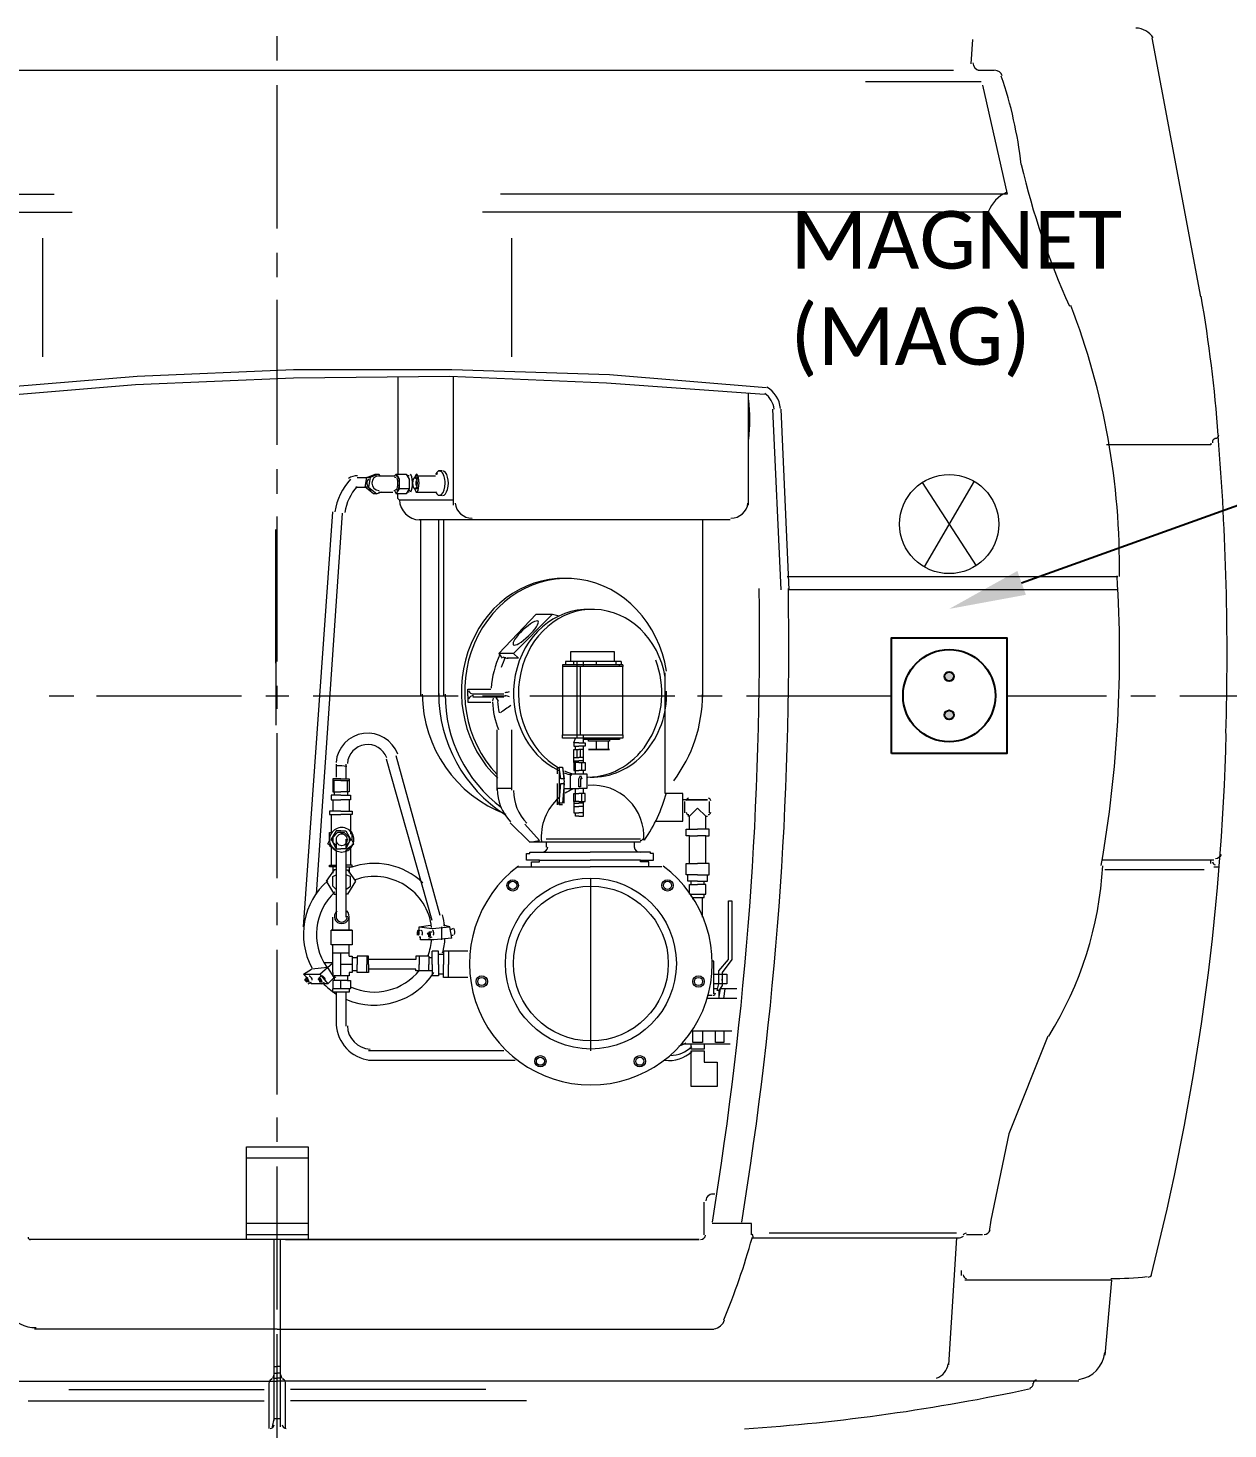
# Model space of a CAD drawing. Header units: millimetres. Extents: x 26027 to 581921, y 7230 to 233891.
# Drawn here: x 468555 to 470114, y 145016 to 146837 of the extents above; entities that cross this region are included whole.
import ezdxf
from ezdxf import colors
from ezdxf.entities.mleader import LeaderData, LeaderLine
from ezdxf.math import Vec2, Vec3

# ---------------------------------------------------------------- set-up
doc = ezdxf.new("R2010")
doc.units = ezdxf.units.MM
doc.header["$LTSCALE"] = 5
doc.set_wipeout_variables(frame=1)
doc.layers.add('E-POWR', color=7, linetype='Continuous', lineweight=9, true_color=0x4e7e3e)
doc.layers.add('EXF', color=7, linetype='Continuous', lineweight=0, true_color=0x4e7e3e)
for name, color, linetype in [('GE-ARCHITECTURAL_ELEMENTS', 8, 'Continuous'), ('GE-ELEC_EQUIPMENT', 232, 'Continuous'), ('GE-SPECIFICATIONS', 7, 'Continuous')]:
    doc.layers.add(name, color=color, linetype=linetype)
doc.layers.add('GE-DESIGNER_WARNING', color=1, linetype='Continuous', plot=False)
doc.styles.get("Standard").update_dxf_attribs({"font": 'calibri.ttf'})

# ---------------------------------------------------------------- blocks, each defined once
blk = doc.blocks.new('GE-230V_PLUG_1_50')
blk.add_wipeout([(0, 150), (150, 150), (150, 0), (0, 0)]).dxf.layer = 'GE-ELEC_EQUIPMENT'
at = {"layer": 'GE-ELEC_EQUIPMENT'}
h = blk.add_hatch(color=256, dxfattribs=at)
h.dxf.hatch_style = 1
h.paths.add_polyline_path([(56, 75, 1), (44, 75, 1)])
h.paths.add_polyline_path([(106, 75, 1), (94, 75, 1)])
blk.add_lwpolyline([(150, 0), (0, 0), (0, 150), (150, 150), (150, 0)], dxfattribs=at)
for centre, radius in [((75, 75), 60), ((50, 75), 6), ((100, 75), 6)]:
    blk.add_circle(centre, radius, dxfattribs=at)

msp = doc.modelspace()

# ---------------------------------------------------------------- hatches: boundary and pattern name
h = msp.add_hatch()
h.set_pattern_fill('CROSS', color=85, scale=10)
h.set_pattern_definition([(0, (368880, 104830), (63.5, 63.5), [31.75, -95.25]), (90, (368895.875, 104814.125), (-63.5, 63.5), [31.75, -95.25])])
edge = h.paths.add_edge_path()
edge.add_line((457685.6, 145694.3), (457685.6, 152806.1))
edge.add_line((457685.6, 152806.1), (462487.4, 152806.1))
edge.add_line((462487.4, 152806.1), (462487.4, 145900.9))
edge.add_line((462487.4, 145900.9), (462587.4, 145901.1))
edge.add_line((462587.4, 145901.1), (462587.4, 152806.1))
edge.add_line((462587.4, 152806.1), (464555.9, 152806.1))
edge.add_line((464555.9, 152806.1), (469284.4, 152806.1))
edge.add_line((469284.4, 152806.1), (471903.7, 152806.1))
edge.add_line((471903.7, 152806.1), (471903.7, 142653.2))
edge.add_line((471903.7, 142653.2), (478231.4, 142645.9))
edge.add_line((478231.4, 142645.9), (478231.4, 142845.2))
edge.add_line((478231.4, 142845.2), (472503.7, 142845.2))
edge.add_line((472503.7, 142845.2), (472503.7, 157840))
edge.add_line((472503.7, 157840), (472504, 159009.2))
edge.add_line((472504, 159009.2), (479768.6, 159009.2))
edge.add_line((479768.6, 159009.2), (479768.6, 159109.2))
edge.add_line((479768.6, 159109.2), (472503.7, 159109.2))
edge.add_line((472503.7, 159109.2), (472503.7, 169315.6))
edge.add_line((472503.7, 169315.6), (478921.1, 169315.6))
edge.add_line((478921.1, 169315.6), (484286.4, 169315.6))
edge.add_line((484286.4, 169315.6), (484286.4, 166351.2))
edge.add_line((484286.4, 166351.2), (484486.4, 166351.2))
edge.add_line((484486.4, 166351.2), (484486.4, 169515.6))
edge.add_line((484486.4, 169515.6), (479083.8, 169515.6))
edge.add_line((479083.8, 169515.6), (479083.8, 190946.9))
edge.add_line((479083.8, 190946.9), (479083.8, 191341.6))
edge.add_line((479083.8, 191341.6), (478883.8, 191341.6))
edge.add_line((478883.8, 191341.6), (478883.8, 195124.3))
edge.add_line((478883.8, 195124.3), (477262.4, 195124.3))
edge.add_line((477262.4, 195124.3), (477262.4, 205421.2))
edge.add_line((477262.4, 205421.2), (474368, 205421.2))
edge.add_line((474368, 205421.2), (469356.9, 205421.2))
edge.add_line((469356.9, 205421.2), (469256.9, 205421.2))
edge.add_line((469256.9, 205421.2), (469256.9, 204391.3))
edge.add_line((469256.9, 204391.3), (469856.9, 204391.3))
edge.add_line((469856.9, 204391.3), (469856.9, 204821.2))
edge.add_line((469856.9, 204821.2), (471179.3, 204821.2))
edge.add_line((471179.3, 204821.2), (471179.3, 204391.3))
edge.add_line((471179.3, 204391.3), (471779.3, 204391.3))
edge.add_line((471779.3, 204391.3), (471779.3, 204821.2))
edge.add_line((471779.3, 204821.2), (476662.4, 204821.2))
edge.add_line((476662.4, 204821.2), (476662.4, 194457.6))
edge.add_line((476662.4, 194457.6), (478283.8, 194457.6))
edge.add_line((478283.8, 194457.6), (478283.8, 169915.6))
edge.add_line((478283.8, 169915.6), (471903.7, 169915.6))
edge.add_line((471903.7, 169915.6), (471903.7, 159212))
edge.add_line((471903.7, 159212), (470513.7, 159212))
edge.add_line((470513.7, 159212), (470513.7, 159112))
edge.add_line((470513.7, 159112), (471903.7, 159112))
edge.add_line((471903.7, 159112), (471903.7, 153006.1))
edge.add_line((471903.7, 153006.1), (462587.4, 153006.1))
edge.add_line((462587.4, 153006.1), (462487.4, 152906.1))
edge.add_line((462487.4, 152906.1), (457585.6, 152906.1))
edge.add_line((457585.6, 152906.1), (457585.6, 145694.3))
at = {"layer": 'EXF'}
h = msp.add_hatch(dxfattribs=at)
h.set_pattern_fill('CROSS', color=256, scale=10)
edge = h.paths.add_edge_path()
edge.add_line((464555.9, 152806.1), (469284.4, 152806.1))
edge.add_line((469284.4, 152806.1), (471903.7, 152806.1))
edge.add_line((471903.7, 152806.1), (471903.7, 142653.2))
edge.add_line((471903.7, 142653.2), (478231.4, 142645.9))
edge.add_line((478231.4, 142645.9), (478231.4, 142845.2))
edge.add_line((478231.4, 142845.2), (472503.7, 142845.2))
edge.add_line((472503.7, 142845.2), (472503.7, 157840))
edge.add_line((472503.7, 157840), (472504, 159009.2))
edge.add_line((472504, 159009.2), (479768.6, 159009.2))
edge.add_line((479768.6, 159009.2), (479768.6, 159109.2))
edge.add_line((479768.6, 159109.2), (472503.7, 159109.2))
edge.add_line((472503.7, 159109.2), (472503.7, 169315.6))
edge.add_line((472503.7, 169315.6), (478921.1, 169315.6))
edge.add_line((478921.1, 169315.6), (484286.4, 169315.6))
edge.add_line((484286.4, 169315.6), (484286.4, 166351.2))
edge.add_line((484286.4, 166351.2), (484486.4, 166351.2))
edge.add_line((484486.4, 166351.2), (484486.4, 169515.6))
edge.add_line((484486.4, 169515.6), (479083.8, 169515.6))
edge.add_line((479083.8, 169515.6), (479083.8, 190946.9))
edge.add_line((479083.8, 190946.9), (479083.8, 191341.6))
edge.add_line((479083.8, 191341.6), (478883.8, 191341.6))
edge.add_line((478883.8, 191341.6), (478883.8, 195124.3))
edge.add_line((478883.8, 195124.3), (477262.4, 195124.3))
edge.add_line((477262.4, 195124.3), (477262.4, 205421.2))
edge.add_line((477262.4, 205421.2), (474368, 205421.2))
edge.add_line((474368, 205421.2), (469356.9, 205421.2))
edge.add_line((469356.9, 205421.2), (469256.9, 205421.2))
edge.add_line((469256.9, 205421.2), (469256.9, 204391.3))
edge.add_line((469256.9, 204391.3), (469856.9, 204391.3))
edge.add_line((469856.9, 204391.3), (469856.9, 204821.2))
edge.add_line((469856.9, 204821.2), (471179.3, 204821.2))
edge.add_line((471179.3, 204821.2), (471179.3, 204391.3))
edge.add_line((471179.3, 204391.3), (471779.3, 204391.3))
edge.add_line((471779.3, 204391.3), (471779.3, 204821.2))
edge.add_line((471779.3, 204821.2), (476662.4, 204821.2))
edge.add_line((476662.4, 204821.2), (476662.4, 194457.6))
edge.add_line((476662.4, 194457.6), (478283.8, 194457.6))
edge.add_line((478283.8, 194457.6), (478283.8, 169915.6))
edge.add_line((478283.8, 169915.6), (471903.7, 169915.6))
edge.add_line((471903.7, 169915.6), (471903.7, 159212))
edge.add_line((471903.7, 159212), (470513.7, 159212))
edge.add_line((470513.7, 159212), (470513.7, 159112))
edge.add_line((470513.7, 159112), (471903.7, 159112))
edge.add_line((471903.7, 159112), (471903.7, 153006.1))
edge.add_line((471903.7, 153006.1), (462587.4, 153006.1))
at = {"layer": 'GE-ARCHITECTURAL_ELEMENTS', "transparency": 33554687}
h = msp.add_hatch(color=232, dxfattribs=at)
h.dxf.hatch_style = 1
h.paths.add_polyline_path([(471385.8, 150060.2), (466165.8, 150060.2), (466165.8, 143560.1), (471385.8, 143560.1)])
h.paths.add_polyline_path([(471340.8, 150015.2), (471340.8, 143605.1), (466210.8, 143605.1), (466210.8, 150015.2)], flags=16)

# ---------------------------------------------------------------- linework, layer by layer
at = {"layer": 'EXF', "color": 41, "true_color": 0xf4ee51}
for p, q in [((469716.7, 146246.6, 2.4), (469786.7, 146138.3, 2.4)), ((469784.2, 146248.1, 2.4), (469719.2, 146136.8, 2.4))]:
    msp.add_line(p, q, dxfattribs=at)
msp.add_circle((469751.7, 146192.4, 2.4), 64.4, dxfattribs=at)
at = {"layer": 'GE-DESIGNER_WARNING', "color": 84, "lineweight": 13, "true_color": 0x2b9217, "elevation": 2.4}
for points in [[(468878.6, 146794.9), (468878.6, 146826.6)], [(468878.6, 146576.8), (468878.6, 146763.1)], [(468878.6, 146513.3), (468878.6, 146545.1)], [(468878.6, 146295.3), (468878.6, 146483.7)], [(468878.6, 146231.8), (468878.6, 146263.6)], [(468878.6, 146013.8), (468878.6, 146202.2)], [(468876.5, 146011.6), (468876.5, 146185.2)], [(468876.5, 146170.4), (468876.5, 145931.2)], [(468878.6, 145952.4), (468878.6, 145982)], [(468582.3, 145969.3), (468614, 145969.3)], [(468643.7, 145969.3), (468832.1, 145969.3)], [(468863.8, 145969.3), (468893.5, 145969.3)], [(468925.2, 145969.3), (469113.6, 145969.3)], [(469145.4, 145969.3), (469175, 145969.3)], [(469206.8, 145969.3), (469395.2, 145969.3)], [(469424.8, 145969.3), (469456.6, 145969.3)], [(469488.3, 145969.3), (469676.7, 145969.3)], [(469706.3, 145969.3), (469738.1, 145969.3)], [(469769.8, 145969.3), (469956.1, 145969.3)], [(469987.9, 145969.3), (470019.6, 145969.3)], [(470051.4, 145969.3), (470225, 145969.3)], [(468878.6, 145732.2), (468878.6, 145920.6)], [(469286.1, 145507.8), (469286.1, 145732.2)], [(468878.6, 145670.8), (468878.6, 145700.5)], [(468878.6, 145450.7), (468878.6, 145639.1)], [(468878.6, 145389.3), (468878.6, 145421)], [(468878.6, 145171.3), (468878.6, 145357.5)], [(468878.6, 145107.7), (468878.6, 145139.5)], [(468878.6, 144902.4), (468878.6, 145126.8)], [(468878.6, 144853.7), (468878.6, 145076)]]:
    msp.add_lwpolyline(points, dxfattribs=at)
at = {"layer": 'GE-DESIGNER_WARNING', "color": 154, "lineweight": 20, "true_color": 0x0645ab, "elevation": 2.4}
for points in [[(469780.4, 146790.7), (469782.5, 146822.4)], [(470078.9, 146487.9), (470015.4, 146824.5)], [(469757.1, 146782.2), (468878.6, 146782.2), (468000.2, 146782.2)], [(469810.1, 146782.2), (469788.9, 146782.2)], [(469793.1, 146767.4), (469642.8, 146767.4)], [(469795.2, 146763.1), (469827, 146621.3)], [(467930.3, 146621.3), (468588.6, 146621.3)], [(469827, 146621.3), (469168.7, 146621.3)], [(467953.6, 146598), (468611.9, 146598)], [(469803.7, 146598), (469145.4, 146598)], [(468573.8, 146409.6), (468573.8, 146564.1)], [(469183.5, 146409.6), (469183.5, 146564.1)], [(469513.7, 146369.4), (469310.5, 146386.3), (469105.2, 146392.7), (468899.8, 146392.7), (468696.6, 146384.2), (468491.3, 146367.3)], [(469532.8, 146341.9), (469543.3, 146106.9)], [(470091.6, 146297.4), (470091.6, 146295.3), (469956.1, 146295.3)], [(469970.9, 146123.8), (469541.2, 146123.8)], [(469970.9, 146106.9), (469543.3, 146106.9)], [(470095.8, 145755.5), (469949.8, 145755.5)], [(470091.6, 145751.3), (470091.6, 145755.5)], [(470095.8, 145747), (470102.2, 145747)], [(470083.1, 145742.8), (469954, 145742.8)], [(469879.9, 145526.9), (469829.1, 145399.9), (469805.8, 145287.7), (469803.7, 145272.9)], [(469433.3, 145268.6), (469433.3, 145311)], [(469494.7, 145268.6), (469494.7, 145283.4), (469443.9, 145283.4)], [(469761.4, 145270.7), (469517.9, 145270.7)], [(469426.9, 145262.3), (468556.9, 145262.3)], [(468889.2, 145262.3), (469426.9, 145262.3), (468887.1, 145262.3)], [(469494.7, 145264.4), (469763.5, 145264.4)], [(469761.4, 145264.4), (469750.8, 145099.3)], [(469795.2, 145268.6), (469774.1, 145268.6)], [(469767.7, 145215.7), (469767.7, 145222.1)], [(469962.5, 145209.4), (469772, 145209.4)], [(469962.5, 145209.4), (469954, 145112)], [(468878.6, 145145.9), (468563.2, 145145.9)], [(468878.6, 145145.9), (469446, 145145.9)], [(467837.2, 145078.1), (467890.1, 145078.1), (468878.6, 145078.1)], [(469920.1, 145078.1), (469865.1, 145078.1), (468878.6, 145078.1)]]:
    msp.add_lwpolyline(points, dxfattribs=at)
at = {"layer": 'GE-DESIGNER_WARNING', "color": 154, "lineweight": 13, "true_color": 0x0645ab, "elevation": 2.4}
for points in [[(469511.6, 146360.9), (469306.3, 146375.7), (469103, 146384.2), (468899.8, 146382.1), (468694.5, 146373.6), (468491.3, 146356.7)], [(469035.3, 146384.2), (469035.3, 146257.2)], [(469107.3, 146384.2), (469107.3, 146217)], [(469490.4, 146363), (469490.4, 146217)], [(469522.2, 146341.9), (469532.8, 146106.9)], [(469014.1, 146233.9), (469007.8, 146231.8), (469003.5, 146231.8), (468993, 146240.3), (468995.1, 146253), (469005.7, 146257.2), (469009.9, 146257.2), (468999.3, 146253), (468997.2, 146240.3), (469007.8, 146231.8)], [(469009.9, 146257.2), (469012, 146255.1)], [(469009.9, 146255.1), (469031.1, 146255.1)], [(469031.1, 146236), (469033.2, 146231.8), (469037.4, 146238.2), (469037.4, 146250.9), (469033.2, 146257.2), (469031.1, 146255.1)], [(469033.2, 146257.2), (469045.9, 146257.2), (469050.1, 146250.9), (469050.1, 146238.2), (469045.9, 146231.8), (469033.2, 146231.8)], [(469050.1, 146255.1), (469048, 146255.1)], [(469058.6, 146255.1), (469084, 146255.1)], [(469092.5, 146261.4), (469088.2, 146261.4)], [(468980.3, 146240.3), (468993, 146240.3)], [(468982.4, 146253), (468995.1, 146253)], [(468997.2, 146240.3), (468993, 146240.3)], [(468999.3, 146253), (468995.1, 146253)], [(469033.2, 146253), (469031.1, 146253)], [(469050.1, 146238.2), (469037.4, 146238.2)], [(469058.6, 146253), (469056.5, 146253)], [(469058.6, 146238.2), (469056.5, 146238.2)], [(469009.9, 146233.9), (469028.9, 146233.9)], [(469107.3, 146223.3), (469037.4, 146223.3), (469035.3, 146225.5), (469035.3, 146231.8)], [(469050.1, 146233.9), (469048, 146233.9)], [(469058.6, 146233.9), (469084, 146233.9)], [(469092.5, 146229.7), (469088.2, 146229.7)], [(468912.5, 145668.7), (468950.6, 146208.5)], [(468929.5, 145711.1), (468963.3, 146206.4)], [(469467.1, 146197.9), (469062.8, 146197.9)], [(469064.9, 146197.9), (469064.9, 145969.3)], [(469088.2, 146197.9), (469088.2, 145969.3)], [(469094.6, 146197.9), (469094.6, 145969.3)], [(469431.1, 146197.9), (469431.1, 145967.2)], [(469166.5, 146024.3), (469215.2, 146075.2), (469236.4, 146075.2)], [(469236.4, 146075.2), (469185.6, 146024.3), (469191.9, 146018)], [(469236.4, 146075.2), (469244.9, 146073)], [(469185.6, 146024.3), (469166.5, 146024.3), (469170.8, 146018)], [(469191.9, 146018), (469177.1, 146018)], [(469316.8, 146013.8), (469316.8, 146026.5), (469259.7, 146026.5), (469259.7, 146013.8)], [(469327.4, 146009.5), (469249.1, 146009.5), (469249.1, 146007.4)], [(469325.3, 146013.8), (469253.3, 146013.8), (469253.3, 146009.5)], [(469263.9, 146009.5), (469263.9, 146013.8)], [(469268.2, 146009.5), (469268.2, 146013.8)], [(469268.2, 146007.4), (469268.2, 146009.5)], [(469268.2, 145918.5), (469268.2, 146007.4)], [(469272.4, 145918.5), (469272.4, 146007.4)], [(469276.6, 146007.4), (469276.6, 146009.5), (469276.6, 146013.8)], [(469293.6, 146009.5), (469293.6, 146013.8)], [(469319, 146009.5), (469319, 146013.8)], [(469323.2, 146007.4), (469323.2, 146009.5)], [(469325.3, 146013.8), (469325.3, 146009.5)], [(469327.4, 146009.5), (469327.4, 146007.4)], [(469382.5, 145842.3), (469382.5, 145998.9)], [(469126.3, 145969.3), (469126.3, 145977.8), (469156, 145977.8)], [(469126.3, 145969.3), (469126.3, 145960.8), (469156, 145960.8)], [(469172.9, 145971.4), (469132.7, 145971.4)], [(469172.9, 145967.2), (469132.7, 145967.2)], [(469164.4, 145846.5), (469164.4, 145924.9)], [(469183.5, 145846.5), (469183.5, 145924.9)], [(469327.4, 145918.5), (469327.4, 145914.3), (469249.1, 145914.3), (469249.1, 145918.5)], [(469263.9, 145907.9), (469266, 145914.3)], [(469270.3, 145907.9), (469263.9, 145907.9), (469263.9, 145903.7), (469270.3, 145903.7)], [(469268.2, 145914.3), (469268.2, 145918.5)], [(469270.3, 145907.9), (469278.7, 145907.9), (469278.7, 145903.7), (469270.3, 145903.7)], [(469276.6, 145914.3), (469276.6, 145918.5)], [(469323.2, 145914.3), (469323.2, 145912.2), (469276.6, 145912.2)], [(469276.6, 145907.9), (469276.6, 145914.3)], [(469310.5, 145912.2), (469310.5, 145910), (469283, 145910), (469283, 145912.2)], [(469308.4, 145910), (469308.4, 145899.5), (469310.5, 145899.5), (469283, 145899.5), (469308.4, 145899.5)], [(469291.4, 145899.5), (469293.6, 145899.5), (469293.6, 145910)], [(469090.3, 145683.5), (469033.2, 145891)], [(469263.9, 145882.5), (469263.9, 145899.5), (469270.3, 145899.5)], [(469266, 145899.5), (469266, 145903.7)], [(469268.2, 145888.9), (469268.2, 145899.5)], [(469276.6, 145882.5), (469276.6, 145899.5), (469270.3, 145899.5)], [(469272.4, 145888.9), (469272.4, 145899.5)], [(469276.6, 145899.5), (469276.6, 145903.7)], [(468954.9, 145880.4), (468954.9, 145863.5)], [(468967.6, 145880.4), (468967.6, 145861.4)], [(469079.8, 145677.2), (469020.5, 145886.8)], [(469242.7, 145867.7), (469242.7, 145876.2)], [(469244.9, 145876.2), (469249.1, 145876.2)], [(469244.9, 145874.1), (469244.9, 145861.4), (469244.9, 145857.1), (469244.9, 145829.6), (469247, 145855), (469251.2, 145855), (469249.1, 145829.6)], [(469249.1, 145876.2), (469251.2, 145857.1)], [(469263.9, 145888.9), (469270.3, 145888.9)], [(469263.9, 145884.6), (469270.3, 145884.6)], [(469270.3, 145882.5), (469263.9, 145882.5), (469263.9, 145871.9), (469270.3, 145871.9)], [(469266, 145871.9), (469266, 145882.5)], [(469266, 145867.7), (469266, 145871.9)], [(469276.6, 145888.9), (469270.3, 145888.9)], [(469276.6, 145884.6), (469270.3, 145884.6)], [(469270.3, 145882.5), (469278.7, 145882.5), (469278.7, 145871.9), (469270.3, 145871.9)], [(469274.5, 145871.9), (469274.5, 145882.5)], [(469276.6, 145867.7), (469276.6, 145871.9)], [(468961.2, 145861.4), (468950.6, 145861.4)], [(468950.6, 145861.4), (468950.6, 145859.2)], [(468961.2, 145859.2), (468950.6, 145859.2), (468950.6, 145844.4), (468961.2, 145844.4)], [(468952.7, 145844.4), (468952.7, 145859.2)], [(468961.2, 145861.4), (468971.8, 145861.4)], [(468961.2, 145859.2), (468971.8, 145859.2), (468971.8, 145844.4), (468961.2, 145844.4)], [(468969.7, 145844.4), (468969.7, 145859.2)], [(468971.8, 145861.4), (468971.8, 145859.2)], [(469242.7, 145827.5), (469242.7, 145855)], [(469251.2, 145829.6), (469251.2, 145857.1)], [(469259.7, 145848.6), (469259.7, 145867.7), (469270.3, 145867.7)], [(469270.3, 145867.7), (469280.9, 145867.7), (469280.9, 145848.6), (469270.3, 145848.6)], [(468961.2, 145840.2), (468948.5, 145840.2), (468948.5, 145833.8), (468961.2, 145833.8)], [(468952.7, 145844.4), (468952.7, 145840.2)], [(468961.2, 145840.2), (468973.9, 145840.2), (468973.9, 145833.8), (468961.2, 145833.8)], [(468969.7, 145844.4), (468969.7, 145840.2)], [(469183.5, 145848.6), (469164.4, 145848.6)], [(469251.2, 145848.6), (469270.3, 145848.6)], [(469263.9, 145831.7), (469263.9, 145842.3), (469270.3, 145842.3)], [(469266, 145842.3), (469266, 145848.6)], [(469266, 145831.7), (469266, 145842.3)], [(469270.3, 145831.7), (469278.7, 145831.7), (469278.7, 145842.3), (469270.3, 145842.3)], [(469274.5, 145831.7), (469274.5, 145842.3)], [(469276.6, 145842.3), (469276.6, 145848.6)], [(469369.8, 145806.3), (469405.7, 145806.3), (469405.7, 145842.3), (469382.5, 145842.3)], [(468961.2, 145819), (468946.4, 145819), (468946.4, 145814.8), (468961.2, 145814.8)], [(468950.6, 145833.8), (468950.6, 145819)], [(468961.2, 145819), (468976, 145819), (468976, 145814.8), (468961.2, 145814.8)], [(468971.8, 145833.8), (468971.8, 145819)], [(469244.9, 145829.6), (469242.7, 145829.6), (469242.7, 145827.5)], [(469249.1, 145829.6), (469244.9, 145829.6), (469244.9, 145827.5)], [(469249.1, 145827.5), (469244.9, 145827.5)], [(469270.3, 145831.7), (469263.9, 145831.7), (469263.9, 145816.9), (469270.3, 145816.9)], [(469263.9, 145829.6), (469270.3, 145829.6)], [(469263.9, 145825.4), (469270.3, 145825.4)], [(469270.3, 145812.7), (469266, 145812.7), (469266, 145816.9)], [(469276.6, 145829.6), (469270.3, 145829.6)], [(469276.6, 145825.4), (469270.3, 145825.4)], [(469270.3, 145812.7), (469276.6, 145812.7), (469276.6, 145816.9), (469270.3, 145816.9)], [(469276.6, 145816.9), (469276.6, 145831.7)], [(469437.5, 145833.8), (469405.7, 145833.8)], [(469407.9, 145831.7), (469407.9, 145816.9)], [(469410, 145833.8), (469437.5, 145833.8)], [(469414.2, 145751.3), (469414.2, 145787.3), (469410, 145787.3), (469410, 145795.7), (469414.2, 145795.7), (469414.2, 145812.7), (469424.8, 145823.2)], [(469435.4, 145751.3), (469435.4, 145787.3), (469439.6, 145787.3), (469439.6, 145795.7), (469435.4, 145795.7), (469435.4, 145812.7), (469424.8, 145823.2)], [(469439.6, 145831.7), (469439.6, 145816.9)], [(468948.5, 145814.8), (468948.5, 145789.4)], [(468973.9, 145814.8), (468973.9, 145789.4)], [(469181.4, 145804.2), (469206.8, 145778.8), (469219.5, 145780.9)], [(469200.4, 145802.1), (469219.5, 145780.9)], [(469414.2, 145812.7), (469412.1, 145812.7)], [(469435.4, 145812.7), (469437.5, 145812.7)], [(468952.7, 145770.3), (468944.3, 145776.7), (468946.4, 145780.9), (468946.4, 145783), (468946.4, 145785.1), (468946.4, 145791.5), (468948.5, 145791.5)], [(468961.2, 145793.6), (468954.9, 145793.6), (468948.5, 145783), (468954.9, 145770.3)], [(468948.5, 145783), (468948.5, 145780.9)], [(468961.2, 145791.5), (468957, 145791.5), (468950.6, 145785.1), (468950.6, 145778.8), (468954.9, 145774.6)], [(468954.9, 145783), (468954.9, 145770.3)], [(468961.2, 145793.6), (468967.6, 145793.6), (468973.9, 145783), (468967.6, 145770.3)], [(468961.2, 145791.5), (468965.4, 145791.5), (468971.8, 145785.1), (468971.8, 145778.8), (468967.6, 145774.6)], [(468967.6, 145783), (468967.6, 145770.3)], [(468969.7, 145770.3), (468978.1, 145776.7), (468976, 145780.9), (468976, 145783), (468976, 145785.1), (468976, 145791.5), (468973.9, 145791.5)], [(468973.9, 145783), (468973.9, 145780.9)], [(469350.7, 145783), (469227.9, 145783)], [(469414.2, 145795.7), (469424.8, 145795.7)], [(469414.2, 145787.3), (469424.8, 145787.3)], [(469435.4, 145795.7), (469424.8, 145795.7)], [(469435.4, 145787.3), (469424.8, 145787.3)], [(468946.4, 145776.7), (468946.4, 145774.6), (468952.7, 145770.3), (468954.9, 145768.2)], [(468948.5, 145772.4), (468948.5, 145749.2)], [(468954.9, 145770.3), (468961.2, 145770.3)], [(468954.9, 145768.2), (468954.9, 145681.4)], [(468967.6, 145770.3), (468961.2, 145770.3)], [(468976, 145776.7), (468976, 145774.6), (468969.7, 145770.3), (468967.6, 145768.2)], [(468967.6, 145768.2), (468967.6, 145681.4)], [(468973.9, 145772.4), (468973.9, 145749.2)], [(469208.9, 145747), (469208.9, 145753.4), (469219.5, 145753.4), (469219.5, 145755.5), (469202.5, 145755.5), (469202.5, 145764), (469206.8, 145764), (469206.8, 145766.1), (469285.1, 145766.1)], [(469350.7, 145778.8), (469206.8, 145778.8)], [(469227.9, 145778.8), (469227.9, 145772.4)], [(469361.3, 145747), (469361.3, 145753.4), (469350.7, 145753.4), (469350.7, 145755.5), (469367.6, 145755.5), (469367.6, 145764), (469363.4, 145764), (469363.4, 145766.1), (469285.1, 145766.1)], [(469342.2, 145778.8), (469342.2, 145772.4)], [(468954.9, 145747), (468946.4, 145747), (468946.4, 145749.2), (468954.9, 145749.2)], [(468950.6, 145747), (468950.6, 145738.6)], [(468967.6, 145747), (468976, 145747), (468976, 145749.2), (468967.6, 145749.2)], [(468971.8, 145747), (468971.8, 145738.6)], [(469189.8, 145747), (469285.1, 145747)], [(469219.5, 145755.5), (469285.1, 145755.5)], [(469350.7, 145755.5), (469285.1, 145755.5)], [(469378.2, 145747), (469285.1, 145747)], [(469424.8, 145736.5), (469410, 145736.5), (469410, 145751.3), (469424.8, 145751.3)], [(469424.8, 145736.5), (469439.6, 145736.5), (469439.6, 145751.3), (469424.8, 145751.3)], [(468954.9, 145742.8), (468952.7, 145742.8), (468942.2, 145728), (468952.7, 145711.1), (468954.9, 145711.1)], [(468954.9, 145717.4), (468950.6, 145721.6), (468950.6, 145734.3), (468954.9, 145736.5)], [(468967.6, 145742.8), (468969.7, 145742.8), (468980.3, 145728), (468969.7, 145711.1), (468967.6, 145711.1)], [(468967.6, 145717.4), (468973.9, 145721.6), (468973.9, 145734.3), (468967.6, 145736.5)], [(469424.8, 145728), (469412.1, 145728), (469412.1, 145736.5)], [(469416.3, 145723.8), (469416.3, 145728)], [(469424.8, 145728), (469437.5, 145728), (469437.5, 145736.5)], [(469433.3, 145723.8), (469433.3, 145728)], [(469414.2, 145711.1), (469414.2, 145723.8), (469424.8, 145723.8)], [(469416.3, 145708.9), (469416.3, 145711.1), (469424.8, 145711.1)], [(469424.8, 145711.1), (469435.4, 145711.1), (469435.4, 145723.8), (469424.8, 145723.8)], [(469424.8, 145706.8), (469433.3, 145706.8), (469433.3, 145711.1)], [(469418.4, 145704.7), (469418.4, 145706.8), (469424.8, 145706.8)], [(469431.1, 145681.4), (469431.1, 145706.8)], [(468950.6, 145664.5), (468950.6, 145681.4)], [(468971.8, 145664.5), (468971.8, 145681.4)], [(469062.8, 145664.5), (469062.8, 145668.7), (469079.8, 145666.6), (469103, 145668.7), (469094.6, 145670.8)], [(469062.8, 145668.7), (469077.6, 145670.8)], [(468976, 145664.5), (468973.9, 145664.5), (468969.7, 145664.5), (468965.4, 145664.5), (468961.2, 145664.5), (468957, 145664.5), (468954.9, 145664.5), (468948.5, 145664.5)], [(468957, 145664.5), (468952.7, 145664.5), (468950.6, 145664.5)], [(468971.8, 145664.5), (468969.7, 145664.5), (468967.6, 145664.5), (468961.2, 145664.5), (468957, 145664.5), (468952.7, 145664.5)], [(468971.8, 145664.5), (468973.9, 145664.5), (468976, 145664.5), (468976, 145656), (468976, 145645.4)], [(469060.7, 145662.4), (469064.9, 145664.5)], [(469062.8, 145656), (469064.9, 145656)], [(469105.2, 145653.9), (469081.9, 145651.8), (469064.9, 145651.8), (469064.9, 145656)], [(469073.4, 145660.2), (469075.5, 145660.2)], [(469075.5, 145662.4), (469079.8, 145662.4)], [(469075.5, 145653.9), (469079.8, 145656)], [(469092.5, 145651.8), (469092.5, 145668.7)], [(469105.2, 145653.9), (469103, 145668.7)], [(469107.3, 145666.6), (469103, 145664.5)], [(469105.2, 145658.1), (469107.3, 145658.1)], [(468954.9, 145645.4), (468952.7, 145645.4), (468950.6, 145645.4), (468948.5, 145645.4)], [(468950.6, 145609.4), (468950.6, 145645.4)], [(468971.8, 145634.8), (468950.6, 145634.8)], [(468961.2, 145605.2), (468961.2, 145634.8)], [(468971.8, 145630.6), (468971.8, 145645.4)], [(469079.8, 145620), (469079.8, 145637)], [(469088.2, 145637), (469079.8, 145637)], [(469088.2, 145620), (469088.2, 145637)], [(469100.9, 145637), (469094.6, 145637), (469094.6, 145620)], [(469126.3, 145637), (469100.9, 145637), (469100.9, 145620)], [(468912.5, 145607.3), (468933.7, 145607.3), (468950.6, 145622.1), (468940, 145622.1)], [(468976, 145630.6), (468976, 145620), (468961.2, 145620)], [(468971.8, 145630.6), (468976, 145630.6), (468976, 145609.4), (468971.8, 145609.4), (468971.8, 145605.2), (468969.7, 145605.2), (468969.7, 145598.9), (468973.9, 145598.9)], [(468982.4, 145628.5), (468976, 145628.5)], [(468997.2, 145620), (468997.2, 145630.6), (468995.1, 145630.6), (468982.4, 145630.6), (468982.4, 145620)], [(468997.2, 145620), (468997.2, 145609.4), (468995.1, 145609.4), (468982.4, 145609.4), (468982.4, 145620)], [(468995.1, 145630.6), (468995.1, 145620)], [(468995.1, 145609.4), (468995.1, 145620)], [(469075.5, 145630.6), (469058.6, 145630.6), (469058.6, 145626.4), (468997.2, 145626.4)], [(469062.8, 145630.6), (469062.8, 145620)], [(469062.8, 145611.6), (469062.8, 145620)], [(469075.5, 145630.6), (469075.5, 145620)], [(469079.8, 145628.5), (469075.5, 145628.5)], [(469075.5, 145611.6), (469075.5, 145620)], [(469079.8, 145620), (469079.8, 145605.2)], [(469094.6, 145632.7), (469088.2, 145632.7)], [(469088.2, 145620), (469088.2, 145605.2)], [(469100.9, 145603.1), (469094.6, 145603.1), (469094.6, 145620)], [(469126.3, 145603.1), (469100.9, 145603.1), (469100.9, 145620)], [(469446, 145581.9), (469446, 145624.3), (469443.9, 145624.3)], [(468916.8, 145603.1), (468912.5, 145607.3), (468923.1, 145613.7)], [(468914.6, 145601), (468918.9, 145603.1)], [(468914.6, 145598.9), (468916.8, 145598.9)], [(468952.7, 145603.1), (468944.3, 145594.6), (468923.1, 145594.6), (468921, 145596.7)], [(468944.3, 145615.8), (468923.1, 145613.7)], [(468931.6, 145601), (468935.8, 145605.2)], [(468933.7, 145607.3), (468944.3, 145594.6)], [(468933.7, 145596.7), (468933.7, 145598.9)], [(468952.7, 145603.1), (468944.3, 145615.8)], [(468950.6, 145609.4), (468950.6, 145605.2)], [(468952.7, 145605.2), (468952.7, 145598.9), (468950.6, 145598.9)], [(468950.6, 145605.2), (468952.7, 145605.2)], [(468950.6, 145598.9), (468950.6, 145588.3)], [(468969.7, 145605.2), (468952.7, 145605.2)], [(468969.7, 145598.9), (468952.7, 145598.9)], [(468961.2, 145588.3), (468961.2, 145598.9)], [(468961.2, 145588.3), (468961.2, 145598.9)], [(468973.9, 145598.9), (468973.9, 145588.3), (468971.8, 145588.3)], [(468982.4, 145611.6), (468976, 145611.6)], [(469079.8, 145611.6), (469075.5, 145611.6), (469058.6, 145611.6), (469058.6, 145613.7), (468997.2, 145613.7)], [(469088.2, 145605.2), (469079.8, 145605.2)], [(469094.6, 145607.3), (469088.2, 145607.3)], [(469456.6, 145607.3), (469458.7, 145607.3), (469462.9, 145607.3), (469462.9, 145605.2), (469462.9, 145601), (469462.9, 145598.9), (469462.9, 145596.7), (469462.9, 145594.6), (469458.7, 145594.6), (469456.6, 145594.6)], [(469456.6, 145605.2), (469456.6, 145601)], [(469456.6, 145598.9), (469456.6, 145601)], [(468918.9, 145594.6), (468923.1, 145596.7)], [(468935.8, 145594.6), (468940, 145596.7)], [(468961.2, 145584), (468950.6, 145584), (468950.6, 145588.3)], [(468971.8, 145588.3), (468950.6, 145588.3)], [(468959.1, 145584), (468957, 145584), (468954.9, 145584), (468952.7, 145584), (468950.6, 145584), (468952.7, 145584), (468950.6, 145584)], [(468967.6, 145584), (468961.2, 145584), (468957, 145584), (468952.7, 145584)], [(468954.9, 145584), (468954.9, 145539.6)], [(468961.2, 145584), (468959.1, 145584), (468957, 145584)], [(468971.8, 145588.3), (468971.8, 145584), (468961.2, 145584)], [(468963.3, 145584), (468961.2, 145584)], [(468967.6, 145584), (468965.4, 145584), (468963.3, 145584)], [(468971.8, 145584), (468967.6, 145584)], [(468967.6, 145584), (468967.6, 145539.6)], [(469437.5, 145579.8), (469443.9, 145579.8)], [(469450.2, 145588.3), (469446, 145588.3)], [(469452.3, 145586.2), (469452.3, 145575.6), (469454.4, 145588.3)], [(469475.6, 145588.3), (469454.4, 145588.3)], [(469458.7, 145575.6), (469460.8, 145588.3)], [(469475.6, 145575.6), (469437.5, 145575.6)], [(469469.3, 145533.2), (469416.3, 145533.2)], [(469431.1, 145533.2), (469431.1, 145518.4), (469418.4, 145518.4), (469418.4, 145533.2)], [(469458.7, 145533.2), (469458.7, 145518.4), (469448.1, 145518.4), (469448.1, 145533.2)], [(469172.9, 145507.8), (468997.2, 145507.8)], [(469467.1, 145516.3), (469403.6, 145516.3)], [(469416.3, 145510), (469416.3, 145516.3)], [(469433.3, 145510), (469416.3, 145510)], [(469416.3, 145474), (469416.3, 145507.8)], [(469433.3, 145516.3), (469433.3, 145510)], [(469187.7, 145495.1), (468997.2, 145495.1)], [(468918.9, 145368.1), (468838.4, 145368.1)], [(468878.6, 145321.6), (468878.6, 145347)], [(468918.9, 145283.4), (468838.4, 145283.4)], [(468918.9, 145268.6), (468838.4, 145268.6)], [(468874.4, 145027.3), (468874.4, 145262.3)], [(468882.9, 145027.3), (468882.9, 145262.3)], [(468874.4, 145097.2), (468878.6, 145097.2)], [(468874.4, 145088.7), (468878.6, 145088.7)], [(468882.9, 145097.2), (468878.6, 145097.2)], [(468882.9, 145088.7), (468878.6, 145088.7)], [(468868.1, 145016.7), (468868.1, 145076)], [(468874.4, 145082.3), (468878.6, 145082.3)], [(468882.9, 145082.3), (468878.6, 145082.3)], [(468889.2, 145016.7), (468889.2, 145076)], [(468554.8, 145052.7), (468861.7, 145052.7)], [(468607.7, 145067.5), (468861.7, 145067.5)], [(469149.6, 145067.5), (468895.6, 145067.5)], [(469202.5, 145052.7), (468895.6, 145052.7)], [(468872.3, 145018.8), (468874.4, 145029.4)], [(468882.9, 145029.4), (468874.4, 145029.4)], [(468882.9, 145018.8), (468882.9, 145029.4)]]:
    msp.add_lwpolyline(points, dxfattribs=at)
for points in [[(469327.4, 146007.4), (469249.1, 146007.4), (469249.1, 145918.5), (469327.4, 145918.5)], [(469251.2, 145861.4), (469247, 145861.4), (469244.9, 145876.2), (469249.1, 145876.2)], [(469274.5, 145861.4), (469272.4, 145861.4), (469272.4, 145850.8), (469270.3, 145850.8), (469270.3, 145861.4), (469272.4, 145865.6)], [(469469.3, 145702.6), (469469.3, 145626.4), (469456.6, 145609.4), (469456.6, 145592.5), (469452.3, 145586.2), (469450.2, 145586.2), (469452.3, 145594.6), (469452.3, 145611.6), (469465, 145626.4), (469465, 145702.6)], [(468976, 145645.4), (468948.5, 145645.4), (468948.5, 145664.5), (468976, 145664.5)], [(469060.7, 145658.1), (469060.7, 145660.2), (469060.7, 145662.4), (469060.7, 145660.2)], [(469075.5, 145656), (469075.5, 145658.1), (469075.5, 145660.2), (469073.4, 145660.2), (469075.5, 145658.1)], [(468916.8, 145596.7), (468914.6, 145598.9), (468914.6, 145601), (468916.8, 145598.9)], [(468935.8, 145596.7), (468933.7, 145596.7), (468933.7, 145598.9), (468931.6, 145601), (468933.7, 145598.9)], [(469462.9, 145594.6), (469446, 145594.6), (469446, 145607.3), (469462.9, 145607.3)], [(469450.2, 145493), (469450.2, 145461.3), (469416.3, 145461.3), (469416.3, 145507.8), (469433.3, 145507.8), (469433.3, 145493)], [(468918.9, 145262.3), (468838.4, 145262.3), (468838.4, 145382.9), (468918.9, 145382.9)]]:
    msp.add_lwpolyline(points, close=True, dxfattribs=at)
at = {"layer": 'GE-DESIGNER_WARNING', "color": 154, "lineweight": 13, "true_color": 0x0645ab}
for centre, radius in [((469286.1, 145621.1, 2.4), 111.1), ((469184.5, 145722.7, 2.4), 7.41), ((469184.5, 145722.7, 2.4), 5.29), ((469385.6, 145722.7, 2.4), 7.41), ((469385.6, 145722.7, 2.4), 5.29), ((469286.1, 145621.1, 2.4), 100.6), ((469286.1, 145621.1, 2.4), 100.6), ((469144.3, 145597.8, 2.4), 7.41), ((469144.3, 145597.8, 2.4), 5.29), ((469425.9, 145597.8, 2.4), 7.41), ((469425.9, 145597.8, 2.4), 5.29), ((469220.5, 145494.1, 2.4), 7.41), ((469220.5, 145494.1, 2.4), 5.29), ((469349.6, 145494.1, 2.4), 7.41), ((469349.6, 145494.1, 2.4), 5.29)]:
    msp.add_circle(centre, radius, dxfattribs=at)
at = {"layer": 'GE-DESIGNER_WARNING', "color": 154, "lineweight": 20, "true_color": 0x0645ab}
for centre, radius, start, end in [((469993.2, 146808.6, 2.4), 28.6, 33.8599, 87.6269), ((469792.1, 146791.7, 2.4), 9.53, 178.8793, 262.4798), ((469811.1, 146772.7, 2.4), 9.53, 13.8866, 90.9448), ((469324.3, 146603.3, 2.4), 523.9, 6.1962, 19.1108), ((470829.3, 146891.2, 2.4), 1010.8, 193.233, 204.2688), ((469845, 146582.1, 2.4), 45.5, 113.8183, 158.9997), ((469034.2, 146137.6, 2.4), 938.8, 359.1925, 21.1652), ((468251.1, 146171.5, 2.4), 1855.3, 4.2194, 9.8382), ((469495.7, 146338.7, 2.4), 37, 6.2952, 59.035), ((470096.9, 146309.1, 2.4), 5.29, 272.9445, 348.8267), ((470099, 146298.5, 2.4), 5.29, 85.8255, 185.949), ((466561.8, 146021.2, 2.4), 3551, 358.375, 4.617), ((464855.5, 146040.2, 2.4), 4687.8, 350.7276, 0.8349), ((468373.8, 146023.3, 2.4), 1599.3, 350.1034, 3.6427), ((466949.3, 146000, 2.4), 3163.5, 345.6392, 358.5509), ((470096.9, 145767.2, 2.4), 9.53, 275.6086, 333.2593), ((469487.2, 145773.5, 2.4), 464.7, 327.9364, 356.8689), ((470099, 145754.4, 2.4), 5.29, 191.2003, 253.2131), ((469444.9, 145312, 2.4), 9.53, 76.9317, 176.2317), ((469775.1, 145263.3, 2.4), 7.41, 100.283, 135.4562), ((469796.3, 145278.2, 2.4), 9.53, 275.636, 338.2196), ((468557.9, 145265.5, 2.4), 3.18, 179.8628, 269.8131), ((469428, 145269.7, 2.4), 7.41, 274.8945, 348.1018), ((468619.3, 145506.8, 2.4), 909.2, 337.4396, 344.5312), ((469489.4, 145265.5, 2.4), 7.41, 354.7151, 29.3668), ((469762.4, 145278.2, 2.4), 13.8, 273.9442, 305.1289), ((469775.1, 145216.8, 2.4), 5.29, 181.8349, 260.431), ((470010.1, 145218.9, 2.4), 5.29, 272.5981, 331.996), ((469959.3, 145680.4, 2.4), 468.9, 270.2966, 276.0755), ((468564.3, 145193.5, 2.4), 45.5, 216.8701, 271.0931), ((469442.8, 145163.8, 2.4), 18, 280.893, 341.8561), ((469914.9, 145119.4, 2.4), 39.2, 277.7893, 354.2212), ((469726.5, 145104.6, 2.4), 24.3, 291.3958, 351.3923), ((469855.6, 145074.9, 2.4), 5.29, 282.2166, 7.9159), ((469866.2, 145074.9, 2.4), 5.29, 108.2651, 176.44), ((469311.5, 147600.4, 2.4), 2590, 273.8562, 282.1619)]:
    msp.add_arc(centre, radius, start, end, dxfattribs=at)
at = {"layer": 'GE-DESIGNER_WARNING', "color": 154, "lineweight": 13, "true_color": 0x0645ab}
for centre, radius, start, end in [((469250.2, 146328.1, 2.4), 242.4, 353.9685, 6.0315), ((469495.7, 146338.7, 2.4), 28.6, 6.2952, 54.6844), ((468981.3, 146239.2, 2.4), 15.9, 84.5399, 129.1113), ((469011, 146245.6, 2.4), 9.53, 90, 270), ((469030, 146251.9, 2.4), 5.29, 8.9596, 46.7739), ((469085, 146260.4, 2.4), 3.18, 278.4765, 311.2422), ((469068.7, 146245.6, 2.4), 32.2, 345.4167, 14.0989), ((469032.1, 146196.9, 2.4), 79.4, 137.3456, 171.7437), ((469032.1, 146196.9, 2.4), 66.7, 138.208, 171.0297), ((469004.6, 146245.6, 2.4), 9.53, 143.6734, 200.7148), ((469004.6, 146245.6, 2.4), 9.53, 203.8403, 256.1629), ((469030, 146239.2, 2.4), 3.18, 269.9342, 328.5678), ((469011, 146245.6, 2.4), 24.3, 338.28, 15.8369), ((469059.6, 146220.2, 2.4), 18, 117.867, 121.8537), ((469075.1, 146245.6, 2.4), 16.5, 167.8714, 192.1286), ((469063.9, 146224.4, 2.4), 26.5, 180.9558, 269.0222), ((469131.6, 146222.3, 2.4), 22.2, 186.5094, 270.4175), ((469468.2, 146222.3, 2.4), 22.2, 269.5825, 353.4906), ((464817.4, 146040.2, 2.4), 4687.8, 350.7276, 0.8349), ((469286.1, 145968.3, 2.4), 130.2, 155.1929, 175.188), ((469432.2, 145913.2, 2.4), 278.4, 157.5879, 160.5597), ((469178.2, 146029.6, 2.4), 11.6, 237.6398, 272.6312), ((469256.8, 145972.6, 2.4), 121.5, 330.4129, 20.6935), ((469235.3, 145972.5, 2.4), 168.3, 180.379, 249.137), ((469275.6, 145972.5, 2.4), 187.3, 180.0494, 237.3541), ((469279.8, 145970.4, 2.4), 183.1, 179.7693, 233.1958), ((469133.7, 145978.8, 2.4), 7.41, 205.8178, 270.3735), ((469133.7, 145961.9, 2.4), 7.41, 89.6265, 154.1822), ((469165.5, 145961.9, 2.4), 7.41, 146.9304, 175.419), ((469159.1, 145959.8, 2.4), 7.41, 14.848, 63.1057), ((469171.8, 146002.1, 2.4), 28.6, 275.9049, 287.5069), ((469171.8, 145940.7, 2.4), 28.6, 72.4931, 84.0951), ((469245.9, 145970.4, 2.4), 185.2, 322.9322, 0.1868), ((469267.1, 145966.1, 2.4), 109, 182.5269, 201.8957), ((469499.9, 146002.1, 2.4), 337.6, 186.8552, 189.3878), ((469265, 145822.2, 2.4), 157.7, 121.701, 127.7601), ((468996.1, 145879.3, 2.4), 41.3, 19.5282, 175.5176), ((468996.1, 145879.3, 2.4), 26.5, 20.4345, 175.5175), ((468960.1, 145841.2, 2.4), 37, 76.1462, 96.7785), ((469289.2, 145952.3, 2.4), 88.9, 245.0836, 252.4382), ((469330.6, 145858.2, 2.4), 85.7, 172.6228, 181.4282), ((469282.4, 145951.1, 2.4), 87.7, 249.4015, 255.8813), ((469288.3, 145786.2, 2.4), 66.7, 355.9296, 94.823), ((469224.8, 145847.6, 2.4), 60.3, 179.3738, 224.2694), ((469245.9, 145845.5, 2.4), 60.3, 179.3738, 224.2694), ((469288.3, 145786.2, 2.4), 66.7, 131.0284, 186.0919), ((469288.3, 145786.2, 2.4), 66.7, 112.9726, 122.4097), ((469193, 145894.2, 2.4), 197.9, 325.3271, 345.0257), ((469413.2, 145832.8, 2.4), 3.18, 95.411, 181.9993), ((469438.6, 145832.8, 2.4), 3.18, 358.0007, 84.589), ((469413.2, 145818, 2.4), 3.18, 179.2805, 271.3123), ((469438.6, 145818, 2.4), 3.18, 268.6877, 0.7195), ((468962.3, 145782, 2.4), 15.9, 89.0442, 270.9558), ((468962.3, 145782, 2.4), 7.41, 87.8521, 272.1479), ((468962.3, 145782, 2.4), 15.9, 269.0442, 90.9558), ((468962.3, 145782, 2.4), 7.41, 267.8521, 92.1479), ((469349.6, 145786.2, 2.4), 5.29, 275.8007, 324.256), ((469222.6, 145773.5, 2.4), 7.41, 267.3907, 353.1828), ((469349.6, 145773.5, 2.4), 7.41, 186.8172, 272.6093), ((469004.6, 145659.2, 2.4), 92.1, 46.648, 109.66), ((469286.1, 145621.1, 2.4), 157.7, 126.568, 53.432), ((469004.6, 145659.2, 2.4), 92.1, 131.0229, 208.2678), ((469004.6, 145659.2, 2.4), 75.1, 6.7786, 109.1986), ((469004.6, 145659.2, 2.4), 75.1, 132.9565, 214.6069), ((468962.3, 145682.5, 2.4), 9.53, 132.7916, 47.3456), ((468962.3, 145682.5, 2.4), 7.41, 179.9999, 0.2254), ((469004.6, 145659.2, 2.4), 92.1, 6.5148, 16.0291), ((469058.2, 145660.3, 2.4), 8.96, 357.0778, 17.552), ((469004.6, 145659.2, 2.4), 75.1, 338.4229, 355.0507), ((469073, 145660.3, 2.4), 8.96, 357.0778, 17.552), ((469004.6, 145659.2, 2.4), 92.1, 344.7456, 356.6985), ((469097.7, 145661.3, 2.4), 11.6, 348.3493, 27.46), ((468915.6, 145597.5, 2.4), 8.96, 24.9064, 45.3806), ((468932.5, 145597.5, 2.4), 8.96, 24.9064, 45.3806), ((469004.5, 145659, 2.4), 75, 227.625, 228.4787), ((469004.6, 145659.2, 2.4), 92.1, 246.9782, 327.3541), ((469004.6, 145659.2, 2.4), 75.1, 246.4233, 321.5863), ((469004.6, 145659.2, 2.4), 92.1, 223.3026, 237.5025), ((469444.9, 145583, 2.4), 3.18, 268.2095, 358.1872), ((469004.6, 145544.9, 2.4), 49.7, 183.4991, 263.0896), ((469000.4, 145540.6, 2.4), 30.7, 180.8185, 267.5555), ((469387.8, 145538.5, 2.4), 43.4, 262.6447, 312.8851), ((469387.8, 145544.9, 2.4), 43.4, 271.7633, 312.8851), ((469387.8, 145555.5, 2.4), 43.4, 287.7265, 300.2069), ((468883.9, 145068.6, 2.4), 18, 133.072, 153.2482), ((468864.9, 145087.6, 2.4), 9.53, 325.1402, 354.8642), ((468892.4, 145087.6, 2.4), 9.53, 185.1358, 214.8598), ((468873.4, 145068.6, 2.4), 18, 26.7518, 46.928), ((468869.1, 145022, 2.4), 5.29, 271.9555, 352.3259), ((468890.3, 145022, 2.4), 5.29, 187.6741, 268.0445)]:
    msp.add_arc(centre, radius, start, end, dxfattribs=at)
for points in [[(469037.4, 146245.6, 2.4), (469037.4, 146250.8, 2.4), (469036, 146255.1, 2.4), (469034.2, 146255.1, 2.4)], [(469054.3, 146246.8, 2.4), (469054.2, 146252.3, 2.4), (469053, 146256.6, 2.4), (469051.5, 146257.1, 2.4)], [(469060.4, 146256.8, 2.4), (469059.1, 146258.2, 2.4), (469057.6, 146255.9, 2.4), (469056.9, 146251.4, 2.4)], [(469062.8, 146245.7, 2.4), (469062.8, 146250.9, 2.4), (469061.8, 146255.5, 2.4), (469060.4, 146256.8, 2.4)], [(469092.1, 146260.2, 2.4), (469089.3, 146262.7, 2.4), (469086.1, 146261.3, 2.4), (469084, 146256.7, 2.4)], [(469096.7, 146245.5, 2.4), (469096.7, 146252, 2.4), (469094.9, 146257.8, 2.4), (469092.1, 146260.2, 2.4)], [(469099.9, 146253.4, 2.4), (469098.6, 146258.4, 2.4), (469096.2, 146261.4, 2.4), (469093.5, 146261.4, 2.4)], [(469034.2, 146236, 2.4), (469036, 146236, 2.4), (469037.4, 146240.3, 2.4), (469037.4, 146245.6, 2.4)], [(469052.2, 146234.5, 2.4), (469053.6, 146236.3, 2.4), (469054.5, 146241.4, 2.4), (469054.3, 146246.8, 2.4)], [(469057.5, 146253, 2.4), (469055.8, 146253, 2.4), (469054.3, 146249.7, 2.4), (469054.3, 146245.6, 2.4)], [(469057.5, 146253, 2.4), (469055.8, 146253, 2.4), (469054.3, 146249.7, 2.4), (469054.3, 146245.6, 2.4)], [(469054.3, 146245.6, 2.4), (469054.3, 146241.5, 2.4), (469055.8, 146238.2, 2.4), (469057.5, 146238.2, 2.4)], [(469054.3, 146245.6, 2.4), (469054.3, 146241.5, 2.4), (469055.8, 146238.2, 2.4), (469057.5, 146238.2, 2.4)], [(469056.9, 146239.5, 2.4), (469057.7, 146235, 2.4), (469059.1, 146232.9, 2.4), (469060.5, 146234.4, 2.4)], [(469060.7, 146245.6, 2.4), (469060.7, 146249.7, 2.4), (469059.3, 146253, 2.4), (469057.5, 146253, 2.4)], [(469060.7, 146245.6, 2.4), (469060.7, 146249.7, 2.4), (469059.3, 146253, 2.4), (469057.5, 146253, 2.4)], [(469057.5, 146238.2, 2.4), (469059.3, 146238.2, 2.4), (469060.7, 146241.5, 2.4), (469060.7, 146245.6, 2.4)], [(469057.5, 146238.2, 2.4), (469059.3, 146238.2, 2.4), (469060.7, 146241.5, 2.4), (469060.7, 146245.6, 2.4)], [(469062.8, 146245.6, 2.4), (469062.8, 146249.7, 2.4), (469061.4, 146253, 2.4), (469059.6, 146253, 2.4)], [(469059.6, 146238.2, 2.4), (469061.4, 146238.2, 2.4), (469062.8, 146241.5, 2.4), (469062.8, 146245.6, 2.4)], [(469060.5, 146234.4, 2.4), (469061.9, 146235.8, 2.4), (469062.8, 146240.4, 2.4), (469062.8, 146245.7, 2.4)], [(469092.1, 146230.9, 2.4), (469094.9, 146233.3, 2.4), (469096.7, 146239.1, 2.4), (469096.7, 146245.5, 2.4)], [(469093.4, 146229.7, 2.4), (469096, 146229.6, 2.4), (469098.5, 146232.5, 2.4), (469099.9, 146237.5, 2.4)], [(469084, 146234.5, 2.4), (469086.1, 146229.9, 2.4), (469089.3, 146228.4, 2.4), (469092.1, 146230.9, 2.4)], [(469271.6, 146120.5, 2.4), (469214.6, 146128.8, 2.4), (469159.3, 146095.2, 2.4), (469134.8, 146037.4, 2.4)], [(469252.8, 146121.7, 2.4), (469196.7, 146122.9, 2.4), (469146, 146084.7, 2.4), (469126.3, 146026.4, 2.4)], [(469384.5, 146001.1, 2.4), (469374.2, 146063.9, 2.4), (469328.6, 146112.2, 2.4), (469271.6, 146120.5, 2.4)], [(469285.5, 146081.4, 2.4), (469239, 146083.4, 2.4), (469198, 146047.5, 2.4), (469187.9, 145996.2, 2.4)], [(469290.9, 146081.5, 2.4), (469245.8, 146082.9, 2.4), (469205.9, 146048.6, 2.4), (469194.9, 145999.1, 2.4)], [(469382.8, 145993.3, 2.4), (469374.2, 146043.4, 2.4), (469336, 146080.1, 2.4), (469290.9, 146081.5, 2.4)], [(469197.8, 146054.7, 2.4), (469188.9, 146046.2, 2.4), (469183.3, 146037.7, 2.4), (469185.3, 146035.5, 2.4)], [(469217.6, 146066.1, 2.4), (469215.6, 146068.2, 2.4), (469206.8, 146063.1, 2.4), (469197.8, 146054.7, 2.4)], [(469205.1, 146047, 2.4), (469214, 146055.4, 2.4), (469219.6, 146064, 2.4), (469217.6, 146066.1, 2.4)], [(469134.8, 146037.4, 2.4), (469110.2, 145979.7, 2.4), (469122, 145910.9, 2.4), (469164, 145867.2, 2.4)], [(469185.3, 146035.5, 2.4), (469187.3, 146033.4, 2.4), (469196.2, 146038.5, 2.4), (469205.1, 146047, 2.4)], [(469126.3, 146026.4, 2.4), (469106.6, 145968, 2.4), (469122.1, 145902.1, 2.4), (469165, 145862, 2.4)], [(469194.9, 145999.1, 2.4), (469183.8, 145949.6, 2.4), (469204.6, 145898.1, 2.4), (469244.9, 145875.1, 2.4)], [(469187.9, 145996.2, 2.4), (469177.8, 145944.8, 2.4), (469201.5, 145892.7, 2.4), (469244.3, 145872.1, 2.4)], [(469356.2, 145895.2, 2.4), (469375, 145916.4, 2.4), (469385.3, 145945.4, 2.4), (469384.5, 145975.4, 2.4)], [(469282.1, 145863.5, 2.4), (469314.5, 145863.5, 2.4), (469344.6, 145882, 2.4), (469362.4, 145912.6, 2.4)], [(469285.3, 145863.5, 2.4), (469311.8, 145862.6, 2.4), (469337.4, 145874.1, 2.4), (469356.2, 145895.2, 2.4)], [(469061.3, 145664.5, 2.4), (469060.8, 145664.4, 2.4), (469060.5, 145662.9, 2.4), (469060.7, 145661.2, 2.4)], [(469060.7, 145661.2, 2.4), (469060.9, 145659.4, 2.4), (469061.6, 145658.1, 2.4), (469062.2, 145658.2, 2.4)], [(469062.8, 145661.4, 2.4), (469062.6, 145663.2, 2.4), (469061.9, 145664.5, 2.4), (469061.3, 145664.5, 2.4)], [(469062.2, 145658.2, 2.4), (469062.7, 145658.2, 2.4), (469063, 145659.7, 2.4), (469062.8, 145661.4, 2.4)], [(469066.7, 145663, 2.4), (469066.4, 145663.9, 2.4), (469066, 145664.5, 2.4), (469065.6, 145664.5, 2.4)], [(469066.4, 145658.2, 2.4), (469066.8, 145658.2, 2.4), (469067, 145658.8, 2.4), (469067.1, 145659.8, 2.4)], [(469076.2, 145662.3, 2.4), (469075.6, 145662.3, 2.4), (469075.3, 145660.8, 2.4), (469075.5, 145659.1, 2.4)], [(469075.5, 145659.1, 2.4), (469075.8, 145657.3, 2.4), (469076.4, 145656, 2.4), (469077, 145656, 2.4)], [(469077.6, 145659.3, 2.4), (469077.4, 145661.1, 2.4), (469076.7, 145662.4, 2.4), (469076.2, 145662.3, 2.4)], [(469077, 145656, 2.4), (469077.6, 145656.1, 2.4), (469077.9, 145657.6, 2.4), (469077.6, 145659.3, 2.4)], [(469081.5, 145663, 2.4), (469081.2, 145663.9, 2.4), (469080.8, 145664.5, 2.4), (469080.4, 145664.5, 2.4)], [(469081.2, 145658.2, 2.4), (469081.6, 145658.2, 2.4), (469081.9, 145658.8, 2.4), (469081.9, 145659.8, 2.4)], [(468916, 145602.5, 2.4), (468915.5, 145602.2, 2.4), (468915.9, 145600.7, 2.4), (468916.9, 145599.3, 2.4)], [(468918.7, 145600.5, 2.4), (468917.7, 145602, 2.4), (468916.5, 145602.8, 2.4), (468916, 145602.5, 2.4)], [(468916.9, 145599.3, 2.4), (468918, 145597.9, 2.4), (468919.2, 145597, 2.4), (468919.6, 145597.3, 2.4)], [(468919.6, 145597.3, 2.4), (468920.1, 145597.7, 2.4), (468919.7, 145599.1, 2.4), (468918.7, 145600.5, 2.4)], [(468921.9, 145603.9, 2.4), (468921.2, 145604.6, 2.4), (468920.5, 145604.8, 2.4), (468920.2, 145604.6, 2.4)], [(468923.9, 145599.4, 2.4), (468924.2, 145599.6, 2.4), (468924.1, 145600.3, 2.4), (468923.7, 145601.3, 2.4)], [(468932.9, 145602.5, 2.4), (468932.4, 145602.2, 2.4), (468932.9, 145600.7, 2.4), (468933.9, 145599.3, 2.4)], [(468935.6, 145600.5, 2.4), (468934.6, 145602, 2.4), (468933.4, 145602.8, 2.4), (468932.9, 145602.5, 2.4)], [(468933.9, 145599.3, 2.4), (468934.9, 145597.9, 2.4), (468936.1, 145597, 2.4), (468936.6, 145597.3, 2.4)], [(468936.6, 145597.3, 2.4), (468937.1, 145597.7, 2.4), (468936.6, 145599.1, 2.4), (468935.6, 145600.5, 2.4)], [(468938.8, 145603.9, 2.4), (468938.1, 145604.6, 2.4), (468937.5, 145604.8, 2.4), (468937.1, 145604.6, 2.4)], [(468940.8, 145599.4, 2.4), (468941.1, 145599.6, 2.4), (468941.1, 145600.3, 2.4), (468940.7, 145601.3, 2.4)]]:
    msp.add_open_spline(points, degree=3, dxfattribs=at)

# ---------------------------------------------------------------- texts
at = {"layer": 'GE-SPECIFICATIONS', "insert": (469545.4, 146599.3), "char_height": 75, "attachment_point": 1}
msp.add_mtext_dynamic_manual_height_columns('MAGNET (MAG)', width=380.812, gutter_width=500, heights=[0], dxfattribs=at)

# ---------------------------------------------------------------- leaders
at = {"layer": 'E-POWR'}
ml = msp.add_multileader_mtext('Standard', dxfattribs=at)
ml.set_content('ELECTRICAL OUTLET FOR SERVICE 10/16A+G 230V AND SERVICE LAMP ABOVE FALSE CEILING', color=256)
ml.set_leader_properties()
ml.build(insert=Vec2(0, 0))
ml.multileader.update_dxf_attribs({"text_right_attachment_type": 6, "dogleg_length": 200, "arrow_head_size": 100})
ctx = ml.context
ctx.base_point, ctx.char_height, ctx.arrow_head_size, ctx.landing_gap_size, ctx.plane_origin = Vec3(472644.7, 147050.2, 2.4), 100, 100, 100, Vec3(475519.5, 145056.9, 2.4)
ctx.right_attachment = 6
notes = []
notes.append((ctx, [(0, (1, 1, 0), (472444.7, 147050.2, 2.4), (1, 0), 200, [(0, [(469751.7, 146082.1, 2.4)], 0, [])])]))
ctx.mtext.insert, ctx.mtext.width, ctx.mtext.defined_height, ctx.mtext.flow_direction = Vec3(472744.7, 147100.9, 2.4), 2204.136, 405.7, 5
for ctx, leaders in notes:
    for number, flags, end, landing, length, lines in leaders:
        leader = LeaderData()
        leader.index, (leader.has_last_leader_line, leader.has_dogleg_vector, leader.attachment_direction) = number, flags
        leader.last_leader_point, leader.dogleg_vector, leader.dogleg_length = Vec3(end), Vec3(landing), length
        for number, points, colour, breaks in lines:
            line = LeaderLine()
            line.index, line.vertices, line.color, line.breaks = number, Vec3.list(points), colors.encode_raw_color(colour), breaks
            leader.lines.append(line)
        ctx.leaders.append(leader)

# ---------------------------------------------------------------- next in the draw order: block references
at = {"layer": 'GE-ELEC_EQUIPMENT', "rotation": 270}
msp.add_blockref('GE-230V_PLUG_1_50', (469676.7, 146044.3, 2.4), dxfattribs=at)

doc.saveas('drawing.dxf')
